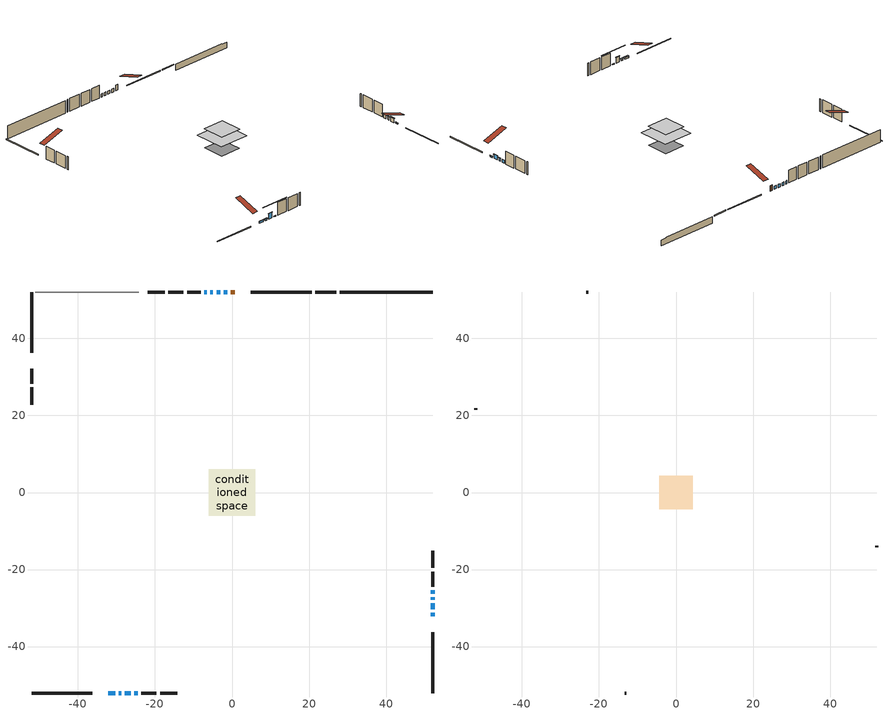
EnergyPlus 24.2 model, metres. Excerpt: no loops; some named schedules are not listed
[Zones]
conditioned space
 floor adiabatic (AdiabaticFloorConstruction): -6,-6 -6,6 6,6 6,-6 z2.67
 floor foundation (Slab1 construction): -4.16,-4.16 -4.16,4.16 4.16,4.16 4.16,-4.16 z-2.21
 wall outside (RimJoist2 construction): 20.65,52.06 4.83,52.06 / -52.06,-52.06 -36.24,-52.06 / -52.06,52.06 -52.06,36.24 / 52.06,-52.06 52.06,-36.24 z0.23:0.53
 wall outside (AdiabaticWallConstruction 1): 0.75,52.06 -0.32,52.06 z0.23:2.26
 wall outside (AdiabaticWallConstruction): -1.25,52.06 -2.17,52.06 / -3.09,52.06 -4.01,52.06 / 52.06,-27.87 52.06,-27.26 / 52.06,-26.33 52.06,-25.41 / -4.94,52.06 -5.62,52.06 / -6.55,52.06 -7.24,52.06 z0.23:1.45; -32.17,-52.06 -30.33,-52.06 / -29.41,-52.06 -28.8,-52.06 z0.23:0.84; -27.87,-52.06 -26.34,-52.06 z0.23:2.26; 52.06,-32.17 52.06,-31.25 / -25.42,-52.06 -24.5,-52.06 z0.23:0.54; 52.06,-30.32 52.06,-28.8 z0.23:1.75
 wall outside (Wall2 construction): -12.6,52.06 -16.56,52.06 / -23.57,-52.06 -19.61,-52.06 / -52.06,32.16 -52.06,28.21 / 52.06,-24.49 52.06,-20.53 z0.23:5.11
 wall outside (Wall3 construction): -17.49,52.06 -21.92,52.06 / -18.68,-52.06 -14.26,-52.06 / -52.06,27.28 -52.06,22.85 / 52.06,-19.6 52.06,-15.17 z0.23:5.11
 wall foundation (FoundationWall1 construction): 28.04,52.06,-2.21 28.04,52.06,0.23 49.66,52.06,0.23 49.66,52.06,0 52.06,52.06,0 52.06,52.06,-2.21
 wall othersidecoefficients (RimJoist1 construction): 27.11,52.06 21.57,52.06 z0.23:0.53
 wall othersidecoefficients (Wall1 construction): -8.17,52.06 -11.68,52.06 z0.23:5.11
 wall adiabatic (Wall5 construction): -24.2,52.06 -51.13,52.06 z0.23:5.11
 window (WindowConstruction 9): -1.25,52.06 -2.16,52.06 z0.23:1.45
 window (WindowConstruction 6): -32.16,-52.06 -30.34,-52.06 z0.23:0.84
 window (WindowConstruction 7): -29.41,-52.06 -28.8,-52.06 z0.23:0.84
 window (WindowConstruction 8): -27.87,-52.06 -26.34,-52.06 z0.23:2.26
 window (WindowConstruction 10): 52.06,-32.16 52.06,-31.25 z0.23:0.53
 window (WindowConstruction 11): -25.42,-52.06 -24.5,-52.06 z0.23:0.53
 window (WindowConstruction): -3.09,52.06 -4.01,52.06 z0.23:1.45
 window (WindowConstruction 1): 52.06,-30.32 52.06,-28.8 z0.23:1.75
 window (WindowConstruction 2): 52.06,-27.87 52.06,-27.26 z0.23:1.45
 window (WindowConstruction 3): 52.06,-26.33 52.06,-25.42 z0.23:1.45
 window (WindowConstruction 4): -4.94,52.06 -5.62,52.06 z0.23:1.45
 window (WindowConstruction 5): -6.55,52.06 -7.24,52.06 z0.23:1.45
 door (Door): 0.75,52.06 -0.32,52.06 z0.23:2.26
 ceiling adiabatic (AdiabaticFloorConstruction): 6,-6 6,6 -6,6 -6,-6 z2.67
attic - vented
 floor to conditioned space (Floor1 construction Reversed): -4.32,-4.32 -4.32,4.32 4.32,4.32 4.32,-4.32 z5.11
 wall outside (Wall4 construction): -22.85,52.06 -23.27,52.06 / -13.33,-52.06 -12.91,-52.06 / -52.06,21.92 -52.06,21.5 / 52.06,-14.24 52.06,-13.82 z0.23:5.11
 roof outside (Roof1 construction): 1.68,52.06,5.11 1.68,43.64,7.91 3.9,43.64,7.91 3.9,52.06,5.11; -33.09,-52.06,5.11 -33.09,-43.64,7.91 -35.31,-43.64,7.91 -35.31,-52.06,5.11; -52.06,33.09,5.11 -43.64,33.09,7.91 -43.64,35.31,7.91 -52.06,35.31,5.11; 52.06,-33.09,5.11 43.64,-33.09,7.91 43.64,-35.31,7.91 52.06,-35.31,5.11
shading: -30.19,-52.06 -32.31,-52.06 -32.31,-52.52 -30.19,-52.52 z0.99; -28.65,-52.06 -29.56,-52.06 -29.56,-52.36 -28.65,-52.36 z0.99; -26.19,-52.06 -28.02,-52.06 -28.02,-52.21 -26.19,-52.21 z2.41; 52.06,-31.1 52.06,-32.31 52.21,-32.31 52.21,-31.1 z0.68; -19.42,-52.06 -30.5,-52.06 -30.5,-52.21 -19.42,-52.21 z5.62; 52.06,-28.65 52.06,-30.47 52.21,-30.47 52.21,-28.65 z1.9; 52.06,-27.11 52.06,-28.02 52.21,-28.02 52.21,-27.11 z1.6
[Building]
Building 1: Terrain=Suburbs
[Site:Location]
Toronto Intl AP_ON: Latitude {deg}=43.68; Longitude {deg}=-79.63; Time Zone {hr}=-5; Elevation {m}=173; Keep Site Location Information=Yes
[Site:GroundTemperature:Shallow]
4.59119, 2.66285, 2.50842, 3.42352, 7.09712, 10.7536, 13.9236, 15.9317, 16.1023, 14.4691, 11.3799, 7.83558
[Site:WaterMainsTemperature]
Calculation Method=Schedule; Temperature Schedule=mains temperature schedule
[Material] Roughness=Rough; Thermal Absorptance=0.9
Name | Thickness {m} | Conductivity {W/m-K} | Density {kg/m3} | Specific Heat {J/kg-K} | Solar Absorptance | Visible Absorptance
asphalt or fiberglass shingles | 0.00635 | 0.162714 | 1121.4 | 1465.45 | 0.4 | 0.4
ceiling stud and cavity | 0.0889 | 42.3981 | 6.31874 | 1174.65 | 0.7 | 0.7
concrete 4.0 in. | 0.1016 | 1.803125 | 2242.8 | 837.4 | 0.7 | 0.7
concrete 8.0 in. | 0.2032 | 1.803125 | 2242.8 | 837.4 | 0.7 | 0.7
door material | 0.04445 | 0.327969 | 512.64 | 1214.23 | 0.7 | 0.7
floor covering | 0.0127 | 0.0433444 | 54.468 | 1339.84 | 0.6 | 0.6
floor rigid ins; wall rigid ins | 0.512978 | 0.029427 | 32.04 | 1214.23 | 0.7 | 0.7
floor stud and cavity | 0.1397 | 1.75129 | 37.0049 | 1207.88 | 0.7 | 0.7
furniture material conditioned space 1 | 0.1524 | 0.115458 | 640.8 | 1214.23 | 0.6 | 0.6
gypsum board | 0.0127 | 0.160291 | 801 | 837.4 | 0.6 | 0.6
gypsum board 1 | 0.00254 | 0.160291 | 801 | 837.4 | 0.6 | 0.6
osb sheathing 0.5 in. | 0.0127 | 0.115458 | 512.64 | 1214.23 | 0.4 | 0.4
osb sheathing 0.5 in. 1 | 0.0127 | 0.115458 | 512.64 | 1214.23 | 0.7 | 0.7
osb sheathing 0.75 in. | 0.01905 | 0.115458 | 512.64 | 1214.23 | 0.7 | 0.7
osb sheathing 2.0 in. | 0.0508 | 0.115458 | 512.64 | 1214.23 | 0.7 | 0.7
rim joist rigid ins | 0.051816 | 0.029427 | 32.04 | 1214.23 | 0.7 | 0.7
rim joist stud and cavity | 0.0508 | 0.147949 | 50.32683 | 1063.81 | 0.7 | 0.7
rim joist stud and cavity 1 | 0.0508 | 0.275866 | 125.044 | 1163.47 | 0.6 | 0.6
wall stud and cavity | 0.1397 | 1.35539 | 139.0536 | 1170.24 | 0.7 | 0.7
wall stud and cavity 1 | 0.1397 | 0.0812893 | 139.0536 | 1170.24 | 0.7 | 0.7
wall stud and cavity 2 | 0.1397 | 0.092577 | 139.0536 | 1170.24 | 0.7 | 0.7
wall stud and cavity 3 | 0.0889 | 6.9971 | 50.32683 | 1063.81 | 0.6 | 0.6
wall stud and cavity 4 | 0.1397 | 0.0835541 | 139.0536 | 1170.24 | 0.7 | 0.7
wall stud and cavity 5 | 0.0889 | 0.380278 | 52.3479 | 1209.89 | 0.7 | 0.7
wall stud and cavity 6 | 0.0889 | 0.391764 | 83.0341 | 1211.67 | 0.7 | 0.7
wood siding | 0.0254 | 0.102417 | 544.68 | 1172.36 | 0.4 | 0.4
wood siding 1 | 0.00254 | 0.102417 | 544.68 | 1172.36 | 0.4 | 0.4
wood siding 2; wood siding 3; wood siding 4 | 0.0254 | 0.102417 | 544.68 | 1172.36 | 0.7 | 0.7
[WindowMaterial:SimpleGlazingSystem]
Name | U-Factor {W/m2-K} | Solar Heat Gain Coefficient
WindowMaterial | 2.22634 | 0.54
WindowMaterial 1 | 2.09291 | 0.59
WindowMaterial 2 | 2.34615 | 0.49
WindowMaterial 3 | 2.28142 | 0.52
WindowMaterial 4 | 2.71863 | 0.34
WindowMaterial 5 | 2.390438 | 0.47
WindowMaterial 6 | 2.47901 | 0.43
WindowMaterial 7 | 4.32891 | 0.68
WindowMaterial 8 | 2.97868 | 0.61
WindowMaterial 9 | 2.75156 | 0.31
[Construction]
AdiabaticFloorConstruction: floor stud and cavity, floor rigid ins, osb sheathing 0.75 in., floor covering
AdiabaticWallConstruction: wood siding 3, wall rigid ins, wall stud and cavity 5, gypsum board
AdiabaticWallConstruction 1: wood siding 4, wall rigid ins, wall stud and cavity 5, gypsum board
Door: door material
Floor1 construction Reversed: gypsum board 1, ceiling stud and cavity
FoundationWall1 construction: concrete 8.0 in.
furniture construction conditioned space 1: furniture material conditioned space 1
PartitionWallConstruction: gypsum board, wall stud and cavity 6, gypsum board
RimJoist1 construction: rim joist stud and cavity
RimJoist2 construction: wood siding 2, rim joist rigid ins, osb sheathing 2.0 in., rim joist stud and cavity 1
Roof1 construction: asphalt or fiberglass shingles
Slab1 construction: concrete 4.0 in.
Wall1 construction: osb sheathing 0.5 in., wall stud and cavity, gypsum board
Wall2 construction: wood siding, osb sheathing 0.5 in. 1, wall stud and cavity 1, gypsum board
Wall3 construction: wood siding, osb sheathing 0.5 in. 1, wall stud and cavity 2, gypsum board
Wall4 construction: wood siding 1, wall stud and cavity 3
Wall5 construction: osb sheathing 0.5 in., wall stud and cavity 4, gypsum board
WindowConstruction; WindowConstruction 3: WindowMaterial
WindowConstruction 1: WindowMaterial 1
WindowConstruction 10; WindowConstruction 11: WindowMaterial 9
WindowConstruction 2: WindowMaterial 2
WindowConstruction 4: WindowMaterial 3
WindowConstruction 5: WindowMaterial 4
WindowConstruction 6: WindowMaterial 5
WindowConstruction 7: WindowMaterial 6
WindowConstruction 8: WindowMaterial 7
WindowConstruction 9: WindowMaterial 8
[Zone] Multiplier=1; Part of Total Floor Area=Yes
Name | Volume {m3}
attic - vented | 34.0206
conditioned space | 550.8
[Space]
Name | Zone | Volume {m3}
attic - vented 1 | attic - vented | 34.0206
conditioned space 1 | conditioned space | 550.8
[ZoneInfiltration:EffectiveLeakageArea]
infil attic - vented 1: Zone or Space=attic - vented 1; Schedule=Always On Discrete; Effective Air Leakage Area {cm2}=3090.62; Stack Coefficient=0.000534241; Wind Coefficient=1.56167e-05
[ZoneMixing]
whole house fan mix: Zone or Space=attic - vented; Schedule=Always On Continuous; Design Flow Rate Calculation Method=Flow/Zone; Design Flow Rate {m3/s}=0; Source Zone or Space=conditioned space
[SurfaceProperty:OtherSideCoefficients]
other non-freezing space: Combined Convective/Radiative Film Coefficient {W/m2-K}=8.35; Constant Temperature Coefficient=1; External Dry-Bulb Temperature Coefficient=0; Ground Temperature Coefficient=0; Wind Speed Coefficient=0; Zone Air Temperature Coefficient=0; Constant Temperature Schedule=other non-freezing space; Previous Other Side Temperature Coefficient=0
[SurfaceProperty:ExposedFoundationPerimeter]
Slab1: Exposed Perimeter Calculation Method=TotalExposedPerimeter; Total Exposed Perimeter {m}=24.018
[InternalMass] Zone or ZoneList=conditioned space; Space or SpaceList=conditioned space 1
Name | Construction | Surface Area {m2}
furniture mass conditioned space 1 | furniture construction conditioned space 1 | 85.1601
partition wall mass | PartitionWallConstruction | 212.9
[Lights]
interior lighting: Zone or ZoneList or Space or SpaceList=conditioned space 1; Schedule=interior lighting schedule; Design Level Calculation Method=LightingLevel; Lighting Level {W}=343.2; Return Air Fraction=0; Fraction Radiant=0.6; Fraction Visible=0.2; Fraction Replaceable=1
[People]
occupants: Zone or ZoneList or Space or SpaceList=conditioned space 1; Number of People Schedule=occupants schedule; Number of People Calculation Method=People; Number of People=3; Fraction Radiant=0.314171; Sensible Heat Fraction=0.56303; Activity Level Schedule=occupants activity schedule; Carbon Dioxide Generation Rate {m3/s-W}=0; Enable ASHRAE 55 Comfort Warnings=No; Mean Radiant Temperature Calculation Type=EnclosureAveraged
[ElectricEquipment] Zone or ZoneList or Space or SpaceList=conditioned space 1; Design Level Calculation Method=EquipmentLevel
Name | Schedule | Design Level {W} | Fraction Latent | Fraction Radiant | Fraction Lost
clothes dryer | clothes dryer schedule | 140.772 | 0.015 | 0.081 | 0.85
clothes washer | clothes washer schedule | 32.1985 | 0.03 | 0.162 | 0.7
cooking range | cooking range schedule | 208.969 | 0.08 | 0.432 | 0.2
dishwasher | dishwasher schedule | 66.8632 | 0.3 | 0.18 | 0.4
fridge | fridge schedule | 72.9452 | 0 | 0.6 | 0
mech vent bath fan 0 | mech vent bath fan 0 schedule | 50.2 | 0 | 0 | 1
mech vent bath fan 1 | mech vent bath fan 1 schedule | 50.2 | 0 | 0 | 1
mech vent house fan | mech vent house fan schedule | 0 | 0 | 0 | 1
mech vent house fan cfis | mech vent house fan cfis schedule | 0 | 0 | 0 | 0
mech vent range fan 0 | mech vent range fan 0 schedule | 57 | 0 | 0 | 1
misc plug loads | misc plug loads schedule | 494.7 | 0.045 | 0.513 | 0.1
whole house fan | Always On Discrete | 0 | 0 | 0 | 1
[OtherEquipment] Zone or ZoneList or Space or SpaceList=conditioned space 1; Design Level Calculation Method=EquipmentLevel
Name | Fuel Type | Schedule | Design Level {W} | Fraction Latent | Fraction Radiant | Fraction Lost
clothes dryer 1 | Electricity | clothes dryer schedule | 0 | 0.015 | 0.081 | 0.85
cooking range 1 | Electricity | cooking range schedule | 0 | 0.08 | 0.432 | 0.2
general water use latent | None | general water use schedule | 59.3978 | 1 | 0 | 0
general water use sensible | None | general water use schedule | -58.539 | 0 | 0.6 | 0
mech vent house fan latent load | None | Always On Discrete | 0 | 1 | 0 | 0
mech vent house fan sensible load | None | Always On Discrete | 0 | 0 | 0 | 0
water heater energy adjustment1 | NaturalGas | Always On Discrete | 0.01 | 0 | 0 | 1
[ZoneInfiltration:DesignFlowRate] Zone or ZoneList or Space or SpaceList=conditioned space 1; Schedule=Always On Discrete; Design Flow Rate Calculation Method=Flow/Zone; Design Flow Rate {m3/s}=0
infil flow; natural vent flow; whole house fan flow
[AvailabilityManager:Scheduled]
central ac and furnace airloop Availability Manager: Schedule=Always On Discrete
[Foundation:Kiva]
Foundation Kiva 1: Initial Indoor Air Temperature {C}=18; Wall Height Above Grade {m}=0.229972; Wall Depth Below Slab {m}=0.2032
[Foundation:Kiva:Settings]
Soil Conductivity {W/m-K}=0.849921; Soil Density {kg/m3}=1842.3; Soil Specific Heat {J/kg-K}=418.7; Ground Solar Absorptivity=0.9; Ground Thermal Absorptivity=0.9; Ground Surface Roughness {m}=0.03; Far-Field Width {m}=40; Deep-Ground Boundary Condition=ZeroFlux; Deep-Ground Depth {m}=40; Minimum Cell Dimension {m}=0.2; Maximum Cell Growth Coefficient=3; Simulation Timestep=Timestep
[Exterior:Lights]
exterior lighting: Schedule=exterior lighting schedule; Design Level {W}=75.6
[EnergyManagementSystem:GlobalVariable]
central_ac_and_furnace_airloop_Fan_RTF
infil_program_Qfan
infil_program_Qinf
natural_vent_program_Qnv
natural_vent_program_Qwhf
[EnergyManagementSystem:Sensor]
Name | Output:Variable or Output:Meter Index Key | Output:Variable or Output:Meter
airflow_gain | infil flow | Infiltration Sensible Heat Gain Energy
airflow_gain_1 | natural vent flow | Infiltration Sensible Heat Gain Energy
airflow_gain_2 | whole house fan flow | Infiltration Sensible Heat Gain Energy
airflow_loss | infil flow | Infiltration Sensible Heat Loss Energy
airflow_loss_1 | natural vent flow | Infiltration Sensible Heat Loss Energy
airflow_loss_2 | whole house fan flow | Infiltration Sensible Heat Loss Energy
clg_load_cond |  | Cooling:EnergyTransfer:Zone:CONDITIONED SPACE
clg_sp_s; clg_sp_s_1 | cooling setpoint | Schedule Value
clothes_dryer_exhaust_0_sch_s | clothes dryer exhaust 0 schedule | Schedule Value
cool_season | cooling season schedule | Schedule Value
htg_load_cond |  | Heating:EnergyTransfer:Zone:CONDITIONED SPACE
htg_sp_s; htg_sp_s_1 | heating setpoint | Schedule Value
ig_ee_conv | clothes dryer | Electric Equipment Convective Heating Energy
ig_ee_conv_2 | cooking range | Electric Equipment Convective Heating Energy
ig_ee_conv_4 | fridge | Electric Equipment Convective Heating Energy
ig_ee_conv_5 | misc plug loads | Electric Equipment Convective Heating Energy
ig_ee_conv_6 | whole house fan | Electric Equipment Convective Heating Energy
ig_ee_rad | clothes dryer | Electric Equipment Radiant Heating Energy
ig_ee_rad_2 | cooking range | Electric Equipment Radiant Heating Energy
ig_ee_rad_4 | fridge | Electric Equipment Radiant Heating Energy
ig_ee_rad_5 | misc plug loads | Electric Equipment Radiant Heating Energy
ig_ee_rad_6 | whole house fan | Electric Equipment Radiant Heating Energy
ig_lgt_conv | interior lighting | Lights Convective Heating Energy
ig_lgt_rad | interior lighting | Lights Radiant Heating Energy
ig_lgt_vis | interior lighting | Lights Visible Radiation Heating Energy
ig_oe_conv | clothes dryer 1 | Other Equipment Convective Heating Energy
ig_oe_conv_1 | cooking range 1 | Other Equipment Convective Heating Energy
ig_oe_conv_2 | general water use latent | Other Equipment Convective Heating Energy
ig_oe_conv_3 | general water use sensible | Other Equipment Convective Heating Energy
ig_oe_conv_4 | water heater energy adjustment1 | Other Equipment Convective Heating Energy
ig_oe_rad | clothes dryer 1 | Other Equipment Radiant Heating Energy
ig_oe_rad_1 | cooking range 1 | Other Equipment Radiant Heating Energy
ig_oe_rad_2 | general water use latent | Other Equipment Radiant Heating Energy
ig_oe_rad_3 | general water use sensible | Other Equipment Radiant Heating Energy
ig_oe_rad_4 | water heater energy adjustment1 | Other Equipment Radiant Heating Energy
ig_ppl_conv | occupants | People Convective Heating Energy
ig_ppl_rad | occupants | People Radiant Heating Energy
im_conv | furniture mass conditioned space 1 | Surface Inside Face Convection Heat Gain Energy
im_conv_1 | partition wall mass | Surface Inside Face Convection Heat Gain Energy
im_ig | furniture mass conditioned space 1 | Surface Inside Face Internal Gains Radiation Heat Gain Energy
im_ig_1 | partition wall mass | Surface Inside Face Internal Gains Radiation Heat Gain Energy
im_lgt | furniture mass conditioned space 1 | Surface Inside Face Lights Radiation Heat Gain Energy
im_lgt_1 | partition wall mass | Surface Inside Face Lights Radiation Heat Gain Energy
im_sol | furniture mass conditioned space 1 | Surface Inside Face Solar Radiation Heat Gain Energy
im_sol_1 | partition wall mass | Surface Inside Face Solar Radiation Heat Gain Energy
im_surf | furniture mass conditioned space 1 | Surface Inside Face Net Surface Thermal Radiation Heat Gain Energy
im_surf_1 | partition wall mass | Surface Inside Face Net Surface Thermal Radiation Heat Gain Energy
mech_vent_bath_fan_0_sch_s | mech vent bath fan 0 schedule | Schedule Value
mech_vent_bath_fan_1_sch_s | mech vent bath fan 1 schedule | Schedule Value
mech_vent_range_fan_0_sch_s | mech vent range fan 0 schedule | Schedule Value
mv_conv | mech vent bath fan 0 | Electric Equipment Convective Heating Energy
mv_conv_1 | mech vent bath fan 1 | Electric Equipment Convective Heating Energy
mv_conv_2 | mech vent house fan | Electric Equipment Convective Heating Energy
mv_conv_3 | mech vent house fan cfis | Electric Equipment Convective Heating Energy
mv_conv_4 | mech vent range fan 0 | Electric Equipment Convective Heating Energy
mv_conv_5 | mech vent house fan latent load | Other Equipment Convective Heating Energy
mv_conv_6 | mech vent house fan sensible load | Other Equipment Convective Heating Energy
mv_rad | mech vent bath fan 0 | Electric Equipment Radiant Heating Energy
mv_rad_1 | mech vent bath fan 1 | Electric Equipment Radiant Heating Energy
mv_rad_2 | mech vent house fan | Electric Equipment Radiant Heating Energy
mv_rad_3 | mech vent house fan cfis | Electric Equipment Radiant Heating Energy
mv_rad_4 | mech vent range fan 0 | Electric Equipment Radiant Heating Energy
mv_rad_5 | mech vent house fan latent load | Other Equipment Radiant Heating Energy
mv_rad_6 | mech vent house fan sensible load | Other Equipment Radiant Heating Energy
natural_vent_s | natural vent schedule | Schedule Value
oa_temp |  | Site Outdoor Air Drybulb Temperature
out_pb_s |  | Site Outdoor Air Barometric Pressure
out_wt_s |  | Site Outdoor Air Humidity Ratio
site_vw_s |  | Site Wind Speed
ss_back_out | Window1 | Surface Window Shortwave from Zone Back Out Window Heat Transfer Rate
ss_back_out_1 | Window11 | Surface Window Shortwave from Zone Back Out Window Heat Transfer Rate
ss_back_out_10 | Window7 | Surface Window Shortwave from Zone Back Out Window Heat Transfer Rate
ss_back_out_11 | Window8 | Surface Window Shortwave from Zone Back Out Window Heat Transfer Rate
ss_back_out_2 | Window13 | Surface Window Shortwave from Zone Back Out Window Heat Transfer Rate
ss_back_out_3 | Window14 | Surface Window Shortwave from Zone Back Out Window Heat Transfer Rate
ss_back_out_4 | Window15 | Surface Window Shortwave from Zone Back Out Window Heat Transfer Rate
ss_back_out_5 | Window16 | Surface Window Shortwave from Zone Back Out Window Heat Transfer Rate
ss_back_out_6 | Window3 | Surface Window Shortwave from Zone Back Out Window Heat Transfer Rate
ss_back_out_7 | Window4 | Surface Window Shortwave from Zone Back Out Window Heat Transfer Rate
ss_back_out_8 | Window5 | Surface Window Shortwave from Zone Back Out Window Heat Transfer Rate
ss_back_out_9 | Window6 | Surface Window Shortwave from Zone Back Out Window Heat Transfer Rate
ss_conv | Door1 | Surface Inside Face Convection Heat Gain Energy
ss_conv_1 | Window1 | Surface Inside Face Convection Heat Gain Energy
ss_conv_10 | Window6 | Surface Inside Face Convection Heat Gain Energy
ss_conv_11 | Window7 | Surface Inside Face Convection Heat Gain Energy
ss_conv_12 | Window8 | Surface Inside Face Convection Heat Gain Energy
ss_conv_2 | Window11 | Surface Inside Face Convection Heat Gain Energy
ss_conv_3 | Window13 | Surface Inside Face Convection Heat Gain Energy
ss_conv_4 | Window14 | Surface Inside Face Convection Heat Gain Energy
ss_conv_5 | Window15 | Surface Inside Face Convection Heat Gain Energy
ss_conv_6 | Window16 | Surface Inside Face Convection Heat Gain Energy
ss_conv_7 | Window3 | Surface Inside Face Convection Heat Gain Energy
ss_conv_8 | Window4 | Surface Inside Face Convection Heat Gain Energy
ss_conv_9 | Window5 | Surface Inside Face Convection Heat Gain Energy
ss_ig | Door1 | Surface Inside Face Internal Gains Radiation Heat Gain Energy
ss_ig_1 | Window1 | Surface Inside Face Internal Gains Radiation Heat Gain Energy
ss_ig_10 | Window6 | Surface Inside Face Internal Gains Radiation Heat Gain Energy
ss_ig_11 | Window7 | Surface Inside Face Internal Gains Radiation Heat Gain Energy
ss_ig_12 | Window8 | Surface Inside Face Internal Gains Radiation Heat Gain Energy
ss_ig_2 | Window11 | Surface Inside Face Internal Gains Radiation Heat Gain Energy
ss_ig_3 | Window13 | Surface Inside Face Internal Gains Radiation Heat Gain Energy
ss_ig_4 | Window14 | Surface Inside Face Internal Gains Radiation Heat Gain Energy
ss_ig_5 | Window15 | Surface Inside Face Internal Gains Radiation Heat Gain Energy
ss_ig_6 | Window16 | Surface Inside Face Internal Gains Radiation Heat Gain Energy
ss_ig_7 | Window3 | Surface Inside Face Internal Gains Radiation Heat Gain Energy
ss_ig_8 | Window4 | Surface Inside Face Internal Gains Radiation Heat Gain Energy
ss_ig_9 | Window5 | Surface Inside Face Internal Gains Radiation Heat Gain Energy
ss_lgt | Door1 | Surface Inside Face Lights Radiation Heat Gain Energy
ss_sol | Door1 | Surface Inside Face Solar Radiation Heat Gain Energy
ss_surf | Door1 | Surface Inside Face Net Surface Thermal Radiation Heat Gain Energy
ss_surf_1 | Window1 | Surface Inside Face Net Surface Thermal Radiation Heat Gain Energy
ss_surf_10 | Window6 | Surface Inside Face Net Surface Thermal Radiation Heat Gain Energy
ss_surf_11 | Window7 | Surface Inside Face Net Surface Thermal Radiation Heat Gain Energy
ss_surf_12 | Window8 | Surface Inside Face Net Surface Thermal Radiation Heat Gain Energy
ss_surf_2 | Window11 | Surface Inside Face Net Surface Thermal Radiation Heat Gain Energy
ss_surf_3 | Window13 | Surface Inside Face Net Surface Thermal Radiation Heat Gain Energy
ss_surf_4 | Window14 | Surface Inside Face Net Surface Thermal Radiation Heat Gain Energy
ss_surf_5 | Window15 | Surface Inside Face Net Surface Thermal Radiation Heat Gain Energy
ss_surf_6 | Window16 | Surface Inside Face Net Surface Thermal Radiation Heat Gain Energy
ss_surf_7 | Window3 | Surface Inside Face Net Surface Thermal Radiation Heat Gain Energy
ss_surf_8 | Window4 | Surface Inside Face Net Surface Thermal Radiation Heat Gain Energy
ss_surf_9 | Window5 | Surface Inside Face Net Surface Thermal Radiation Heat Gain Energy
ss_trans_in | Window1 | Surface Window Transmitted Solar Radiation Rate
ss_trans_in_1 | Window11 | Surface Window Transmitted Solar Radiation Rate
ss_trans_in_10 | Window7 | Surface Window Transmitted Solar Radiation Rate
ss_trans_in_11 | Window8 | Surface Window Transmitted Solar Radiation Rate
ss_trans_in_2 | Window13 | Surface Window Transmitted Solar Radiation Rate
ss_trans_in_3 | Window14 | Surface Window Transmitted Solar Radiation Rate
ss_trans_in_4 | Window15 | Surface Window Transmitted Solar Radiation Rate
ss_trans_in_5 | Window16 | Surface Window Transmitted Solar Radiation Rate
ss_trans_in_6 | Window3 | Surface Window Transmitted Solar Radiation Rate
ss_trans_in_7 | Window4 | Surface Window Transmitted Solar Radiation Rate
ss_trans_in_8 | Window5 | Surface Window Transmitted Solar Radiation Rate
ss_trans_in_9 | Window6 | Surface Window Transmitted Solar Radiation Rate
ss_trans_out | Window1 | Surface Inside Face Initial Transmitted Diffuse Transmitted Out Window Solar Radiation Rate
ss_trans_out_1 | Window11 | Surface Inside Face Initial Transmitted Diffuse Transmitted Out Window Solar Radiation Rate
ss_trans_out_10 | Window7 | Surface Inside Face Initial Transmitted Diffuse Transmitted Out Window Solar Radiation Rate
ss_trans_out_11 | Window8 | Surface Inside Face Initial Transmitted Diffuse Transmitted Out Window Solar Radiation Rate
ss_trans_out_2 | Window13 | Surface Inside Face Initial Transmitted Diffuse Transmitted Out Window Solar Radiation Rate
